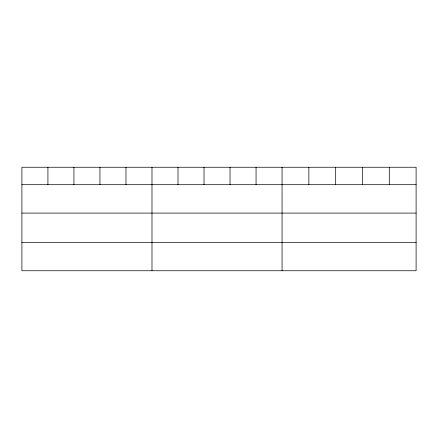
<?xml version="1.0" encoding="UTF-8"?>
<svg xmlns="http://www.w3.org/2000/svg" width="438" height="438" viewBox="0 0 438 438"><rect width="100%" height="100%" fill="white"/><g stroke="black" fill="none" stroke-linecap="round" stroke-linejoin="round"><path stroke-width="0.66" d="M416.1 213.092L416.1 167.25L21.9 167.25L21.9 270.75L416.1 270.75L416.1 213.092L21.9 213.092M21.9 184.694L416.1 184.694M21.9 242.351L416.1 242.351M389.294 167.25L389.294 184.694M362.489 167.25L362.489 184.694M335.683 167.25L335.683 184.694M308.878 167.25L308.878 184.694M282.072 167.25L282.072 270.75M256.055 167.25L256.055 184.694M230.038 167.25L230.038 184.694M204.02 167.25L204.02 184.694M178.003 167.25L178.003 184.694M151.986 167.25L151.986 270.75M125.969 167.25L125.969 184.694M99.952 167.25L99.952 184.694M73.934 167.25L73.934 184.694M47.917 167.25L47.917 184.694"/></g></svg>
